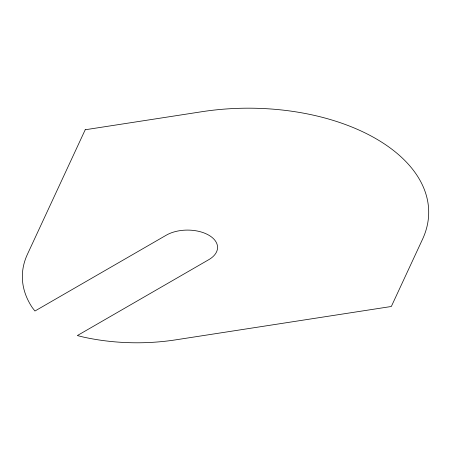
<?xml version="1.0" encoding="UTF-8"?>
<svg xmlns="http://www.w3.org/2000/svg" width="451" height="451" viewBox="0 0 451 451"><rect width="100%" height="100%" fill="white"/><g stroke="black" fill="none" stroke-linecap="round" stroke-linejoin="round"><path stroke-width="0.68" d="M85.216 129.758L27.449 254.24A149.766 86.468 0 0 0 32.292 307.605L34.93 311.027L166.312 235.168A30.02 17.33 0 0 1 208.768 235.168A30.02 17.33 0 0 1 208.768 259.68L77.335 335.567L83.288 337.049A149.766 86.468 0 0 0 175.721 339.845L391.327 306.488L422.553 239.205A180.276 104.08 0 0 0 201.76 111.73L85.216 129.758"/></g></svg>
